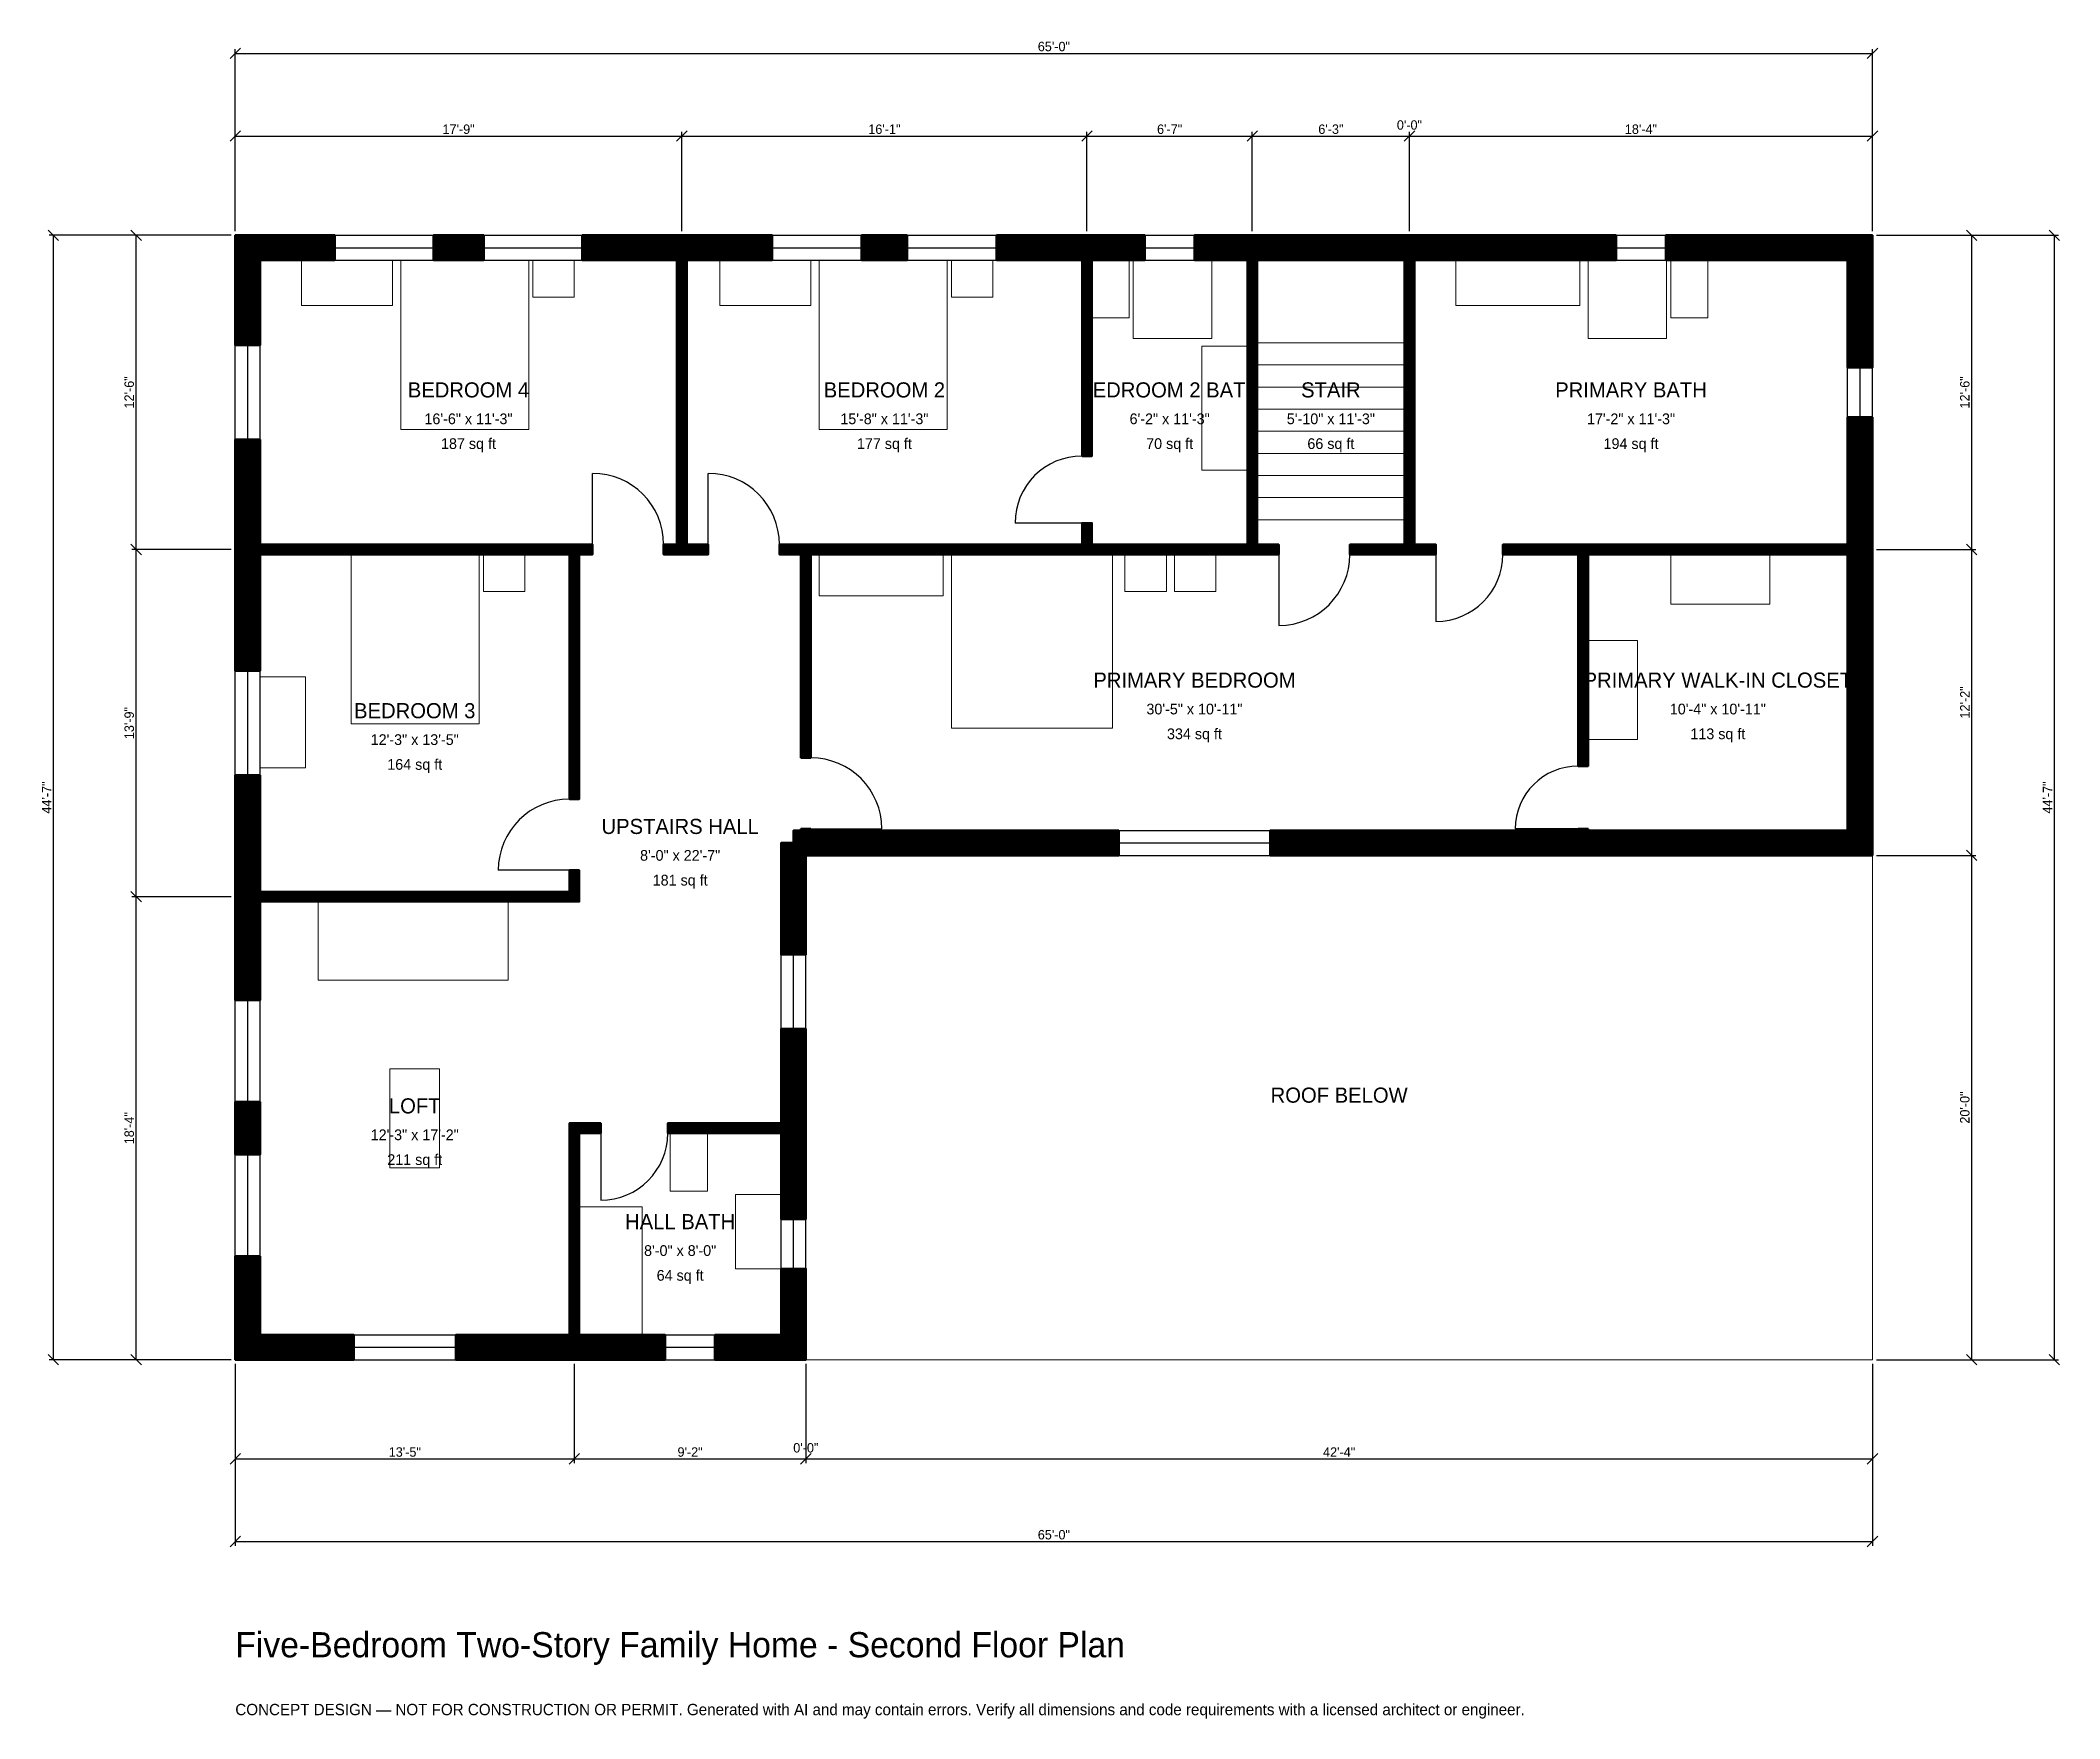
# Model space of a CAD drawing. Header units: inches. Extents: x -93 to 869, y -171 to 628.
import ezdxf
from ezdxf.enums import TextEntityAlignment as Align

# ---------------------------------------------------------------- set-up
doc = ezdxf.new("R2010")
doc.units = ezdxf.units.IN
doc.header["$MEASUREMENT"] = 0
doc.linetypes.add('DASHED', pattern=[0.6, 0.5, -0.1])
for name, color, linetype, lineweight in [('A-ANNO-DIMS', 1, 'Continuous', 13), ('A-ANNO-TEXT', 7, 'Continuous', 18), ('A-AREA-IDEN', 7, 'Continuous', 18), ('A-DOOR', 2, 'Continuous', 25), ('A-FLOR-FIXT', 9, 'Continuous', 13), ('A-FLOR-STRS', 3, 'Continuous', 18), ('A-FURN', 9, 'Continuous', 13), ('A-GLAZ', 4, 'Continuous', 25), ('A-SITE-PAVE', 8, 'Continuous', 13), ('A-WALL', 7, 'Continuous', 50), ('A-WALL-PATT', 8, 'Continuous', 13)]:
    doc.layers.add(name, color=color, linetype=linetype, lineweight=lineweight)
doc.dimstyles.new('PLAN', dxfattribs={"dimtxt": 4.5, "dimasz": 3, "dimexe": 2, "dimexo": 2, "dimgap": 1, "dimtad": 1, "dimdec": 0, "dimlunit": 4, "dimtsz": 2.5, "dimcen": 2.5, "dimclrd": 1, "dimclre": 1, "dimazin": 3, "dimtfac": 1, "dimtmove": 0, "dimatfit": 3})

msp = doc.modelspace()

# ---------------------------------------------------------------- hatches: boundary and pattern name
at = {"layer": 'A-WALL-PATT'}
h = msp.add_hatch(dxfattribs=at)
h.set_pattern_fill('ANSI31', color=8, scale=0.8)
h.paths.add_polyline_path([(271.6536, 107.874), (271.6535, 107.874), (271.6535, 104.3307), (271.6535, 66.9291), (259.8425, 66.9291), (259.8425, 104.3307), (259.8425, 107.874), (205.9055, 107.874), (205.9055, 112.5984), (259.8425, 112.5984), (259.8425, 116.1417), (259.8425, 157.4803), (271.6535, 157.4803), (271.6535, 116.1417), (271.6535, 112.5984), (271.6536, 112.5984), (271.6536, 107.874)])
h.paths.add_polyline_path([(271.6535, 11.811), (271.6536, 11.811), (271.6536, 0), (271.6536, 0), (271.6535, 0), (271.6535, 0), (259.8425, 0), (259.8425, 0), (228.3465, 0), (228.3465, 11.811), (259.8425, 11.811), (259.8425, 43.3071), (271.6535, 43.3071), (271.6535, 11.811)])
h.paths.add_polyline_path([(167.3228, 0), (163.7795, 0), (163.7795, 0), (159.0551, 0), (159.0551, 0), (155.5118, 0), (104.9213, 0), (104.9213, 11.811), (155.5118, 11.811), (159.0551, 11.811), (159.0551, 107.874), (159.0551, 112.5984), (163.7795, 112.5984), (174.0157, 112.5984), (174.0157, 107.874), (163.7795, 107.874), (163.7795, 11.811), (167.3228, 11.811), (204.7244, 11.811), (204.7244, 0), (167.3228, 0)])
h.paths.add_polyline_path([(11.811, 0), (11.811, 0), (0, 0), (0, 0), (0, 0), (0, 0), (0, 0), (0, 11.811), (0, 11.811), (0, 49.2782), (11.811, 49.2782), (11.811, 11.811), (56.4961, 11.811), (56.4961, 0), (11.811, 0)])
h.paths.add_polyline_path([(0, 122.769), (11.811, 122.769), (11.811, 97.7034), (0, 97.7034), (0, 122.769)])
h.paths.add_polyline_path([(0, 214.5669), (0, 218.1102), (0, 218.1102), (0, 222.8346), (0, 222.8346), (0, 226.378), (0, 278.3465), (11.811, 278.3465), (11.811, 226.378), (11.811, 222.8346), (159.0551, 222.8346), (159.0551, 233.0709), (163.7795, 233.0709), (163.7795, 222.8346), (163.7795, 218.1102), (159.0551, 218.1102), (11.811, 218.1102), (11.811, 214.5669), (11.811, 171.1942), (0, 171.1942), (0, 214.5669)])
h.paths.add_polyline_path([(0, 379.9213), (0, 383.4646), (0, 383.4646), (0, 388.189), (0, 388.189), (0, 391.7323), (0, 438.189), (11.811, 438.189), (11.811, 391.7323), (11.811, 388.189), (159.0551, 388.189), (163.7795, 388.189), (170.0787, 388.189), (170.0787, 383.4646), (163.7795, 383.4646), (163.7795, 266.9291), (159.0551, 266.9291), (159.0551, 383.4646), (11.811, 383.4646), (11.811, 379.9213), (11.811, 327.9528), (0, 327.9528), (0, 379.9213)])
h.paths.add_polyline_path([(0, 523.622), (0, 523.622), (0, 535.4331), (0, 535.4331), (0, 535.4331), (0, 535.4331), (11.811, 535.4331), (11.811, 535.4331), (47.4409, 535.4331), (47.4409, 523.622), (11.811, 523.622), (11.811, 483.0709), (0, 483.0709), (0, 523.622)])
h.paths.add_polyline_path([(118.3071, 535.4331), (118.3071, 523.622), (94.2913, 523.622), (94.2913, 535.4331), (118.3071, 535.4331)])
h.paths.add_polyline_path([(206.6929, 535.4331), (210.2362, 535.4331), (210.2362, 535.4331), (214.9606, 535.4331), (214.9606, 535.4331), (218.5039, 535.4331), (255.643, 535.4331), (255.643, 523.622), (218.5039, 523.622), (214.9606, 523.622), (214.9606, 388.189), (225.1969, 388.189), (225.1969, 383.4646), (214.9606, 383.4646), (210.2362, 383.4646), (203.937, 383.4646), (203.937, 388.189), (210.2362, 388.189), (210.2362, 523.622), (206.6929, 523.622), (165.1575, 523.622), (165.1575, 535.4331), (206.6929, 535.4331)])
h.paths.add_polyline_path([(319.9475, 535.4331), (319.9475, 523.622), (298.1627, 523.622), (298.1627, 535.4331), (319.9475, 535.4331)])
h.paths.add_polyline_path([(399.6063, 535.4331), (403.1496, 535.4331), (403.1496, 535.4331), (407.874, 535.4331), (407.874, 535.4331), (411.4173, 535.4331), (433.0709, 535.4331), (433.0709, 523.622), (411.4173, 523.622), (407.874, 523.622), (407.874, 430.315), (403.1496, 430.315), (403.1496, 523.622), (399.6063, 523.622), (362.4672, 523.622), (362.4672, 535.4331), (399.6063, 535.4331)])
h.paths.add_polyline_path([(478.3465, 535.4331), (481.8898, 535.4331), (481.8898, 535.4331), (486.6142, 535.4331), (486.6142, 535.4331), (490.1575, 535.4331), (553.1496, 535.4331), (556.6929, 535.4331), (556.6929, 535.4331), (561.4173, 535.4331), (561.4173, 535.4331), (564.9606, 535.4331), (657.4803, 535.4331), (657.4803, 523.622), (564.9606, 523.622), (561.4173, 523.622), (561.4173, 388.189), (571.6535, 388.189), (571.6535, 383.4646), (561.4173, 383.4646), (556.6929, 383.4646), (556.6929, 383.4646), (530.7087, 383.4646), (530.7087, 388.189), (556.6929, 388.189), (556.6929, 388.189), (556.6929, 523.622), (553.1496, 523.622), (490.1575, 523.622), (486.6142, 523.622), (486.6142, 388.189), (496.8504, 388.189), (496.8504, 383.4646), (486.6142, 383.4646), (481.8898, 383.4646), (407.874, 383.4646), (403.1496, 383.4646), (274.0157, 383.4646), (274.0157, 286.6142), (269.2913, 286.6142), (269.2913, 383.4646), (259.0551, 383.4646), (259.0551, 388.189), (269.2913, 388.189), (269.2913, 388.189), (274.0157, 388.189), (403.1496, 388.189), (403.1496, 398.4252), (407.874, 398.4252), (407.874, 388.189), (481.8898, 388.189), (481.8898, 523.622), (478.3465, 523.622), (456.6929, 523.622), (456.6929, 535.4331), (478.3465, 535.4331)])
h.paths.add_polyline_path([(767.7165, 535.4331), (767.7165, 535.4331), (779.5276, 535.4331), (779.5276, 535.4331), (779.5276, 535.4331), (779.5276, 523.622), (779.5276, 523.622), (779.5276, 472.4409), (767.7165, 472.4409), (767.7165, 523.622), (681.1024, 523.622), (681.1024, 535.4331), (767.7165, 535.4331)])
h.paths.add_polyline_path([(779.5276, 391.7323), (779.5276, 391.7323), (779.5276, 388.189), (779.5276, 388.189), (779.5276, 383.4646), (779.5276, 383.4646), (779.5276, 251.9685), (779.5276, 251.9685), (779.5276, 240.1575), (779.5276, 240.1575), (779.5276, 240.1574), (767.7165, 240.1574), (767.7165, 240.1575), (647.6378, 240.1575), (644.0945, 240.1575), (644.0945, 240.1574), (639.3701, 240.1574), (639.3701, 240.1575), (635.8268, 240.1575), (492.7165, 240.1575), (492.7165, 251.9685), (635.8268, 251.9685), (639.3701, 251.9685), (639.3701, 252.7559), (644.0945, 252.7559), (644.0945, 251.9685), (647.6378, 251.9685), (767.7165, 251.9685), (767.7165, 379.9213), (767.7165, 379.9213), (767.7165, 383.4646), (644.0945, 383.4646), (644.0945, 282.6772), (639.3701, 282.6772), (639.3701, 383.4646), (603.5433, 383.4646), (603.5433, 388.189), (639.3701, 388.189), (644.0945, 388.189), (767.7165, 388.189), (767.7165, 448.8189), (779.5276, 448.8189), (779.5276, 391.7323)])
h.paths.add_polyline_path([(274.0157, 240.1575), (274.0157, 240.1574), (271.6536, 240.1574), (271.6536, 237.7953), (271.6535, 237.7953), (271.6535, 192.9134), (259.8425, 192.9134), (259.8425, 246.063), (265.748, 246.063), (265.748, 251.9685), (269.2913, 251.9685), (269.2913, 252.7559), (274.0157, 252.7559), (274.0157, 251.9685), (420.6693, 251.9685), (420.6693, 240.1575), (274.0157, 240.1575)])

# ---------------------------------------------------------------- linework, layer by layer
at = {"layer": 'A-DOOR'}
for p, q in [((170.0787, 388.189), (170.0787, 422.0472)), ((225.1969, 388.189), (225.1969, 422.0472)), ((403.1496, 398.4252), (371.2598, 398.4252)), ((496.8504, 383.4646), (496.8504, 349.6063)), ((571.6535, 383.4646), (571.6535, 351.5748)), ((274.0157, 252.7559), (307.874, 252.7559)), ((639.3701, 252.7559), (609.4488, 252.7559)), ((159.0551, 233.0709), (125.1969, 233.0709)), ((174.0157, 107.874), (174.0157, 75.9843))]:
    msp.add_line(p, q, dxfattribs=at)
for centre, radius, start, end in [((403.1496, 398.4252), 31.8898, 90, 180), ((170.0787, 388.189), 33.8583, 0, 90), ((225.1969, 388.189), 33.8583, 0, 90), ((496.8504, 383.4646), 33.8583, 270, 360), ((571.6535, 383.4646), 31.8898, 270, 360), ((274.0157, 252.7559), 33.8583, 0, 90), ((639.3701, 252.7559), 29.9213, 90, 180), ((159.0551, 233.0709), 33.8583, 90, 180), ((174.0157, 107.874), 31.8898, 270, 360)]:
    msp.add_arc(centre, radius, start, end, dxfattribs=at)
at = {"layer": 'A-FLOR-FIXT'}
for points in [[(407.874, 496.063), (425.5906, 496.063), (425.5906, 523.622), (407.874, 523.622)], [(427.5591, 486.2205), (464.9606, 486.2205), (464.9606, 523.622), (427.5591, 523.622)], [(581.1024, 501.9685), (640.1575, 501.9685), (640.1575, 523.622), (581.1024, 523.622)], [(644.0945, 486.2205), (681.4961, 486.2205), (681.4961, 523.622), (644.0945, 523.622)], [(683.4646, 496.063), (701.1811, 496.063), (701.1811, 523.622), (683.4646, 523.622)], [(460.2362, 423.622), (481.8898, 423.622), (481.8898, 482.6772), (460.2362, 482.6772)], [(207.0866, 80.315), (224.8031, 80.315), (224.8031, 107.874), (207.0866, 107.874)], [(238.189, 43.3071), (259.8425, 43.3071), (259.8425, 78.7402), (238.189, 78.7402)], [(163.7795, 11.811), (193.7008, 11.811), (193.7008, 72.8346), (163.7795, 72.8346)]]:
    msp.add_lwpolyline(points, close=True, dxfattribs=at)
at = {"layer": 'A-FLOR-STRS'}
for p, q in [((486.6142, 484.252), (556.6929, 484.252)), ((486.6142, 473.7205), (556.6929, 473.7205)), ((486.6142, 463.189), (556.6929, 463.189)), ((486.6142, 452.6575), (556.6929, 452.6575)), ((486.6142, 442.126), (556.6929, 442.126)), ((486.6142, 431.5945), (556.6929, 431.5945)), ((486.6142, 421.063), (556.6929, 421.063)), ((486.6142, 410.5315), (556.6929, 410.5315)), ((486.6142, 400), (556.6929, 400))]:
    msp.add_line(p, q, dxfattribs=at)
at = {"layer": 'A-FURN'}
for points in [[(31.4961, 501.9685), (74.8031, 501.9685), (74.8031, 523.622), (31.4961, 523.622)], [(78.7402, 442.9134), (139.7638, 442.9134), (139.7638, 523.622), (78.7402, 523.622)], [(141.7323, 505.9055), (161.4173, 505.9055), (161.4173, 523.622), (141.7323, 523.622)], [(230.7087, 501.9685), (274.0157, 501.9685), (274.0157, 523.622), (230.7087, 523.622)], [(277.9528, 442.9134), (338.9764, 442.9134), (338.9764, 523.622), (277.9528, 523.622)], [(340.9449, 505.9055), (360.6299, 505.9055), (360.6299, 523.622), (340.9449, 523.622)], [(55.1181, 302.7559), (116.1417, 302.7559), (116.1417, 383.4646), (55.1181, 383.4646)], [(118.1102, 365.748), (137.7953, 365.748), (137.7953, 383.4646), (118.1102, 383.4646)], [(277.9528, 363.7795), (337.0079, 363.7795), (337.0079, 383.4646), (277.9528, 383.4646)], [(340.9449, 300.7874), (417.7165, 300.7874), (417.7165, 383.4646), (340.9449, 383.4646)], [(423.622, 365.748), (443.3071, 365.748), (443.3071, 383.4646), (423.622, 383.4646)], [(447.2441, 365.748), (466.9291, 365.748), (466.9291, 383.4646), (447.2441, 383.4646)], [(683.4646, 359.8425), (730.7087, 359.8425), (730.7087, 383.4646), (683.4646, 383.4646)], [(644.0945, 295.2756), (667.7165, 295.2756), (667.7165, 342.5197), (644.0945, 342.5197)], [(11.811, 281.8898), (33.4646, 281.8898), (33.4646, 325.1969), (11.811, 325.1969)], [(39.3701, 180.7087), (129.9213, 180.7087), (129.9213, 218.1102), (39.3701, 218.1102)], [(73.622, 91.3386), (97.2441, 91.3386), (97.2441, 138.5827), (73.622, 138.5827)]]:
    msp.add_lwpolyline(points, close=True, dxfattribs=at)
at = {"layer": 'A-GLAZ'}
for p, q in [((47.4409, 535.4331), (94.2913, 535.4331)), ((47.4409, 529.5276), (94.2913, 529.5276)), ((118.3071, 535.4331), (165.1575, 535.4331)), ((118.3071, 529.5276), (165.1575, 529.5276)), ((255.643, 535.4331), (298.1627, 535.4331)), ((255.643, 529.5276), (298.1627, 529.5276)), ((319.9475, 535.4331), (362.4672, 535.4331)), ((319.9475, 529.5276), (362.4672, 529.5276)), ((433.0709, 535.4331), (456.6929, 535.4331)), ((433.0709, 529.5276), (456.6929, 529.5276)), ((657.4803, 535.4331), (681.1024, 535.4331)), ((657.4803, 529.5276), (681.1024, 529.5276)), ((47.4409, 523.622), (94.2913, 523.622)), ((118.3071, 523.622), (165.1575, 523.622)), ((255.643, 523.622), (298.1627, 523.622)), ((319.9475, 523.622), (362.4672, 523.622)), ((433.0709, 523.622), (456.6929, 523.622)), ((657.4803, 523.622), (681.1024, 523.622)), ((0, 438.189), (0, 483.0709)), ((5.9055, 438.189), (5.9055, 483.0709)), ((11.811, 438.189), (11.811, 483.0709)), ((767.7165, 448.8189), (767.7165, 472.4409)), ((773.622, 448.8189), (773.622, 472.4409)), ((779.5276, 448.8189), (779.5276, 472.4409)), ((0, 278.3465), (0, 327.9528)), ((5.9055, 278.3465), (5.9055, 327.9528)), ((11.811, 278.3465), (11.811, 327.9528)), ((420.6693, 251.9685), (492.7165, 251.9685)), ((420.6693, 246.063), (492.7165, 246.063)), ((420.6693, 240.1575), (492.7165, 240.1575)), ((259.8425, 157.4803), (259.8425, 192.9134)), ((265.748, 157.4803), (265.748, 192.9134)), ((271.6535, 157.4803), (271.6535, 192.9134)), ((0, 122.769), (0, 171.1942)), ((5.9055, 122.769), (5.9055, 171.1942)), ((11.811, 122.769), (11.811, 171.1942)), ((0, 49.2782), (0, 97.7034)), ((5.9055, 49.2782), (5.9055, 97.7034)), ((11.811, 49.2782), (11.811, 97.7034)), ((259.8425, 43.3071), (259.8425, 66.9291)), ((265.748, 43.3071), (265.748, 66.9291)), ((271.6535, 43.3071), (271.6535, 66.9291)), ((56.4961, 11.811), (104.9213, 11.811)), ((204.7244, 11.811), (228.3465, 11.811)), ((56.4961, 5.9055), (104.9213, 5.9055)), ((56.4961, 0), (104.9213, 0)), ((204.7244, 5.9055), (228.3465, 5.9055)), ((204.7244, 0), (228.3465, 0))]:
    msp.add_line(p, q, dxfattribs=at)
at = {"layer": 'A-SITE-PAVE', "linetype": 'DASHED'}
msp.add_lwpolyline([(271.6535, 0), (779.5276, 0), (779.5276, 240.1575), (271.6535, 240.1575)], close=True, dxfattribs=at)
at = {"layer": 'A-WALL'}
for points in [[(0, 523.622), (0, 523.622), (0, 535.4331), (0, 535.4331), (0, 535.4331), (0, 535.4331), (11.811, 535.4331), (11.811, 535.4331), (47.4409, 535.4331), (47.4409, 523.622), (11.811, 523.622), (11.811, 483.0709), (0, 483.0709), (0, 523.622)], [(118.3071, 535.4331), (118.3071, 523.622), (94.2913, 523.622), (94.2913, 535.4331), (118.3071, 535.4331)], [(206.6929, 535.4331), (210.2362, 535.4331), (210.2362, 535.4331), (214.9606, 535.4331), (214.9606, 535.4331), (218.5039, 535.4331), (255.643, 535.4331), (255.643, 523.622), (218.5039, 523.622), (214.9606, 523.622), (214.9606, 388.189), (225.1969, 388.189), (225.1969, 383.4646), (214.9606, 383.4646), (210.2362, 383.4646), (203.937, 383.4646), (203.937, 388.189), (210.2362, 388.189), (210.2362, 523.622), (206.6929, 523.622), (165.1575, 523.622), (165.1575, 535.4331), (206.6929, 535.4331)], [(478.3465, 535.4331), (481.8898, 535.4331), (481.8898, 535.4331), (486.6142, 535.4331), (486.6142, 535.4331), (490.1575, 535.4331), (553.1496, 535.4331), (556.6929, 535.4331), (556.6929, 535.4331), (561.4173, 535.4331), (561.4173, 535.4331), (564.9606, 535.4331), (657.4803, 535.4331), (657.4803, 523.622), (564.9606, 523.622), (561.4173, 523.622), (561.4173, 388.189), (571.6535, 388.189), (571.6535, 383.4646), (561.4173, 383.4646), (556.6929, 383.4646), (556.6929, 383.4646), (530.7087, 383.4646), (530.7087, 388.189), (556.6929, 388.189), (556.6929, 388.189), (556.6929, 523.622), (553.1496, 523.622), (490.1575, 523.622), (486.6142, 523.622), (486.6142, 388.189), (496.8504, 388.189), (496.8504, 383.4646), (486.6142, 383.4646), (481.8898, 383.4646), (407.874, 383.4646), (403.1496, 383.4646), (274.0157, 383.4646), (274.0157, 286.6142), (269.2913, 286.6142), (269.2913, 383.4646), (259.0551, 383.4646), (259.0551, 388.189), (269.2913, 388.189), (269.2913, 388.189), (274.0157, 388.189), (403.1496, 388.189), (403.1496, 398.4252), (407.874, 398.4252), (407.874, 388.189), (481.8898, 388.189), (481.8898, 523.622), (478.3465, 523.622), (456.6929, 523.622), (456.6929, 535.4331), (478.3465, 535.4331)], [(319.9475, 535.4331), (319.9475, 523.622), (298.1627, 523.622), (298.1627, 535.4331), (319.9475, 535.4331)], [(399.6063, 535.4331), (403.1496, 535.4331), (403.1496, 535.4331), (407.874, 535.4331), (407.874, 535.4331), (411.4173, 535.4331), (433.0709, 535.4331), (433.0709, 523.622), (411.4173, 523.622), (407.874, 523.622), (407.874, 430.315), (403.1496, 430.315), (403.1496, 523.622), (399.6063, 523.622), (362.4672, 523.622), (362.4672, 535.4331), (399.6063, 535.4331)], [(767.7165, 535.4331), (767.7165, 535.4331), (779.5276, 535.4331), (779.5276, 535.4331), (779.5276, 535.4331), (779.5276, 523.622), (779.5276, 523.622), (779.5276, 472.4409), (767.7165, 472.4409), (767.7165, 523.622), (681.1024, 523.622), (681.1024, 535.4331), (767.7165, 535.4331)], [(779.5276, 391.7323), (779.5276, 391.7323), (779.5276, 388.189), (779.5276, 388.189), (779.5276, 383.4646), (779.5276, 383.4646), (779.5276, 251.9685), (779.5276, 251.9685), (779.5276, 240.1575), (779.5276, 240.1575), (779.5276, 240.1574), (767.7165, 240.1574), (767.7165, 240.1575), (647.6378, 240.1575), (644.0945, 240.1575), (644.0945, 240.1574), (639.3701, 240.1574), (639.3701, 240.1575), (635.8268, 240.1575), (492.7165, 240.1575), (492.7165, 251.9685), (635.8268, 251.9685), (639.3701, 251.9685), (639.3701, 252.7559), (644.0945, 252.7559), (644.0945, 251.9685), (647.6378, 251.9685), (767.7165, 251.9685), (767.7165, 379.9213), (767.7165, 379.9213), (767.7165, 383.4646), (644.0945, 383.4646), (644.0945, 282.6772), (639.3701, 282.6772), (639.3701, 383.4646), (603.5433, 383.4646), (603.5433, 388.189), (639.3701, 388.189), (644.0945, 388.189), (767.7165, 388.189), (767.7165, 448.8189), (779.5276, 448.8189), (779.5276, 391.7323)], [(0, 379.9213), (0, 383.4646), (0, 383.4646), (0, 388.189), (0, 388.189), (0, 391.7323), (0, 438.189), (11.811, 438.189), (11.811, 391.7323), (11.811, 388.189), (159.0551, 388.189), (163.7795, 388.189), (170.0787, 388.189), (170.0787, 383.4646), (163.7795, 383.4646), (163.7795, 266.9291), (159.0551, 266.9291), (159.0551, 383.4646), (11.811, 383.4646), (11.811, 379.9213), (11.811, 327.9528), (0, 327.9528), (0, 379.9213)], [(0, 214.5669), (0, 218.1102), (0, 218.1102), (0, 222.8346), (0, 222.8346), (0, 226.378), (0, 278.3465), (11.811, 278.3465), (11.811, 226.378), (11.811, 222.8346), (159.0551, 222.8346), (159.0551, 233.0709), (163.7795, 233.0709), (163.7795, 222.8346), (163.7795, 218.1102), (159.0551, 218.1102), (11.811, 218.1102), (11.811, 214.5669), (11.811, 171.1942), (0, 171.1942), (0, 214.5669)], [(274.0157, 240.1575), (274.0157, 240.1574), (271.6536, 240.1574), (271.6536, 237.7953), (271.6535, 237.7953), (271.6535, 192.9134), (259.8425, 192.9134), (259.8425, 246.063), (265.748, 246.063), (265.748, 251.9685), (269.2913, 251.9685), (269.2913, 252.7559), (274.0157, 252.7559), (274.0157, 251.9685), (420.6693, 251.9685), (420.6693, 240.1575), (274.0157, 240.1575)], [(271.6536, 107.874), (271.6535, 107.874), (271.6535, 104.3307), (271.6535, 66.9291), (259.8425, 66.9291), (259.8425, 104.3307), (259.8425, 107.874), (205.9055, 107.874), (205.9055, 112.5984), (259.8425, 112.5984), (259.8425, 116.1417), (259.8425, 157.4803), (271.6535, 157.4803), (271.6535, 116.1417), (271.6535, 112.5984), (271.6536, 112.5984), (271.6536, 107.874)], [(0, 122.769), (11.811, 122.769), (11.811, 97.7034), (0, 97.7034), (0, 122.769)], [(167.3228, 0), (163.7795, 0), (163.7795, 0), (159.0551, 0), (159.0551, 0), (155.5118, 0), (104.9213, 0), (104.9213, 11.811), (155.5118, 11.811), (159.0551, 11.811), (159.0551, 107.874), (159.0551, 112.5984), (163.7795, 112.5984), (174.0157, 112.5984), (174.0157, 107.874), (163.7795, 107.874), (163.7795, 11.811), (167.3228, 11.811), (204.7244, 11.811), (204.7244, 0), (167.3228, 0)], [(11.811, 0), (11.811, 0), (0, 0), (0, 0), (0, 0), (0, 0), (0, 0), (0, 11.811), (0, 11.811), (0, 49.2782), (11.811, 49.2782), (11.811, 11.811), (56.4961, 11.811), (56.4961, 0), (11.811, 0)], [(271.6535, 11.811), (271.6536, 11.811), (271.6536, 0), (271.6536, 0), (271.6535, 0), (271.6535, 0), (259.8425, 0), (259.8425, 0), (228.3465, 0), (228.3465, 11.811), (259.8425, 11.811), (259.8425, 43.3071), (271.6535, 43.3071), (271.6535, 11.811)]]:
    msp.add_lwpolyline(points, close=True, dxfattribs=at)

# ---------------------------------------------------------------- texts
at = {"layer": 'A-ANNO-TEXT'}
for s, height, p in [('Five-Bedroom Two-Story Family Home - Second Floor Plan', 12, (0, -141.7323)), ('CONCEPT DESIGN — NOT FOR CONSTRUCTION OR PERMIT. Generated with AI and may contain errors. Verify all dimensions and code requirements with a licensed architect or engineer.', 5.4, (0, -169.2913))]:
    msp.add_text(s, height=height, dxfattribs=at).set_placement(p)
at = {"layer": 'A-AREA-IDEN'}
for s, height, p in [('BEDROOM 4', 7.2, (111.0236, 461.811)), ('BEDROOM 2', 7.2, (309.0551, 461.811)), ('BEDROOM 2 BATH', 7.2, (444.8819, 461.811)), ('STAIR', 7.2, (521.6535, 461.811)), ('PRIMARY BATH', 7.2, (664.5669, 461.811)), ('16\'-6" x 11\'-3"', 5.1, (111.0236, 448.0315)), ('15\'-8" x 11\'-3"', 5.1, (309.0551, 448.0315)), ('6\'-2" x 11\'-3"', 5.1, (444.8819, 448.0315)), ('5\'-10" x 11\'-3"', 5.1, (521.6535, 448.0315)), ('17\'-2" x 11\'-3"', 5.1, (664.5669, 448.0315)), ('187 sq ft', 5.1, (111.0236, 436.2205)), ('177 sq ft', 5.1, (309.0551, 436.2205)), ('70 sq ft', 5.1, (444.8819, 436.2205)), ('66 sq ft', 5.1, (521.6535, 436.2205)), ('194 sq ft', 5.1, (664.5669, 436.2205)), ('PRIMARY BEDROOM', 7.2, (456.6929, 323.622)), ('PRIMARY WALK-IN CLOSET', 7.2, (705.9055, 323.622)), ('BEDROOM 3', 7.2, (85.4331, 309.0551)), ('30\'-5" x 10\'-11"', 5.1, (456.6929, 309.8425)), ('10\'-4" x 10\'-11"', 5.1, (705.9055, 309.8425)), ('334 sq ft', 5.1, (456.6929, 298.0315)), ('113 sq ft', 5.1, (705.9055, 298.0315)), ('12\'-3" x 13\'-5"', 5.1, (85.4331, 295.2756)), ('164 sq ft', 5.1, (85.4331, 283.4646)), ('UPSTAIRS HALL', 7.2, (211.811, 253.937)), ('8\'-0" x 22\'-7"', 5.1, (211.811, 240.1575)), ('181 sq ft', 5.1, (211.811, 228.3465)), ('ROOF BELOW', 7.2, (525.5906, 125.9843)), ('LOFT', 7.2, (85.4331, 120.8661)), ('12\'-3" x 17\'-2"', 5.1, (85.4331, 107.0866)), ('211 sq ft', 5.1, (85.4331, 95.2756)), ('HALL BATH', 7.2, (211.811, 65.748)), ('8\'-0" x 8\'-0"', 5.1, (211.811, 51.9685)), ('64 sq ft', 5.1, (211.811, 40.1575))]:
    msp.add_text(s, height=height, dxfattribs=at).set_placement(p, align=Align.MIDDLE_CENTER)

# ---------------------------------------------------------------- dimensions: what is measured, and where the dimension line sits
at = {"layer": 'A-ANNO-DIMS'}
for base, p1, p2, text in [((0, 622.0472), (0, 535.4331), (779.5276, 535.4331), '65\'-0"'), ((0, 582.6772), (0, 535.4331), (212.5984, 535.4331), '17\'-9"'), ((212.5984, 582.6772), (212.5984, 535.4331), (405.5118, 535.4331), '16\'-1"'), ((405.5118, 582.6772), (405.5118, 535.4331), (484.252, 535.4331), '6\'-7"'), ((484.252, 582.6772), (484.252, 535.4331), (559.0551, 535.4331), '6\'-3"'), ((559.0551, 582.6772), (559.0551, 535.4331), (559.0551, 535.4331), '0\'-0"'), ((559.0551, 582.6772), (559.0551, 535.4331), (779.5276, 535.4331), '18\'-4"'), ((0, -47.2441), (0, 0), (161.4173, 0), '13\'-5"'), ((0, -86.6142), (0, 0), (779.5276, 0), '65\'-0"'), ((161.4173, -47.2441), (161.4173, 0), (271.6535, 0), '9\'-2"'), ((271.6535, -47.2441), (271.6535, 0), (271.6535, 0), '0\'-0"'), ((271.6535, -47.2441), (271.6535, 0), (779.5276, 0), '42\'-4"')]:
    msp.add_linear_dim(base=base, p1=p1, p2=p2, text=text, dimstyle='PLAN', dxfattribs=at).render()
for base, p1, p2, text in [((-86.6142, 0), (0, 0), (0, 535.4331), '44\'-7"'), ((-47.2441, 385.8268), (0, 385.8268), (0, 535.4331), '12\'-6"'), ((826.7717, 385.8268), (779.5276, 385.8268), (779.5276, 535.4331), '12\'-6"'), ((866.1417, 0), (779.5276, 0), (779.5276, 535.4331), '44\'-7"'), ((-47.2441, 220.4724), (0, 220.4724), (0, 385.8268), '13\'-9"'), ((826.7717, 240.1575), (779.5276, 240.1575), (779.5276, 385.8268), '12\'-2"'), ((826.7717, 0), (779.5276, 0), (779.5276, 240.1575), '20\'-0"'), ((-47.2441, 0), (0, 0), (0, 220.4724), '18\'-4"')]:
    msp.add_linear_dim(base=base, p1=p1, p2=p2, angle=90, text=text, dimstyle='PLAN', dxfattribs=at).render()

doc.saveas('drawing.dxf')
